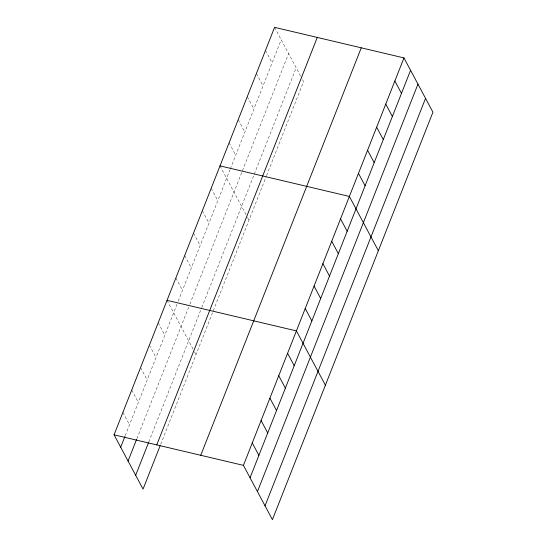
<?xml version="1.0" encoding="UTF-8"?>
<svg xmlns="http://www.w3.org/2000/svg" width="547" height="547" viewBox="0 0 547 547"><rect width="100%" height="100%" fill="white"/><g stroke="black" fill="none" stroke-linecap="round" stroke-linejoin="round"><path stroke-width="0.41" stroke-dasharray="2.73 2.05" d="M125.256 435.631L177.009 304.255M178.226 301.165L229.966 169.83M230.266 169.057L281.206 39.753M136.9 438.626L188.647 307.257M189.864 304.166L288.584 53.572M148.763 442.044L201.426 308.358M201.734 307.585L296.18 67.814M160.709 444.273L266.266 176.298M266.574 175.525L303.564 81.633L301.349 77.483M274.58 27.35L300.98 76.792M265.48 50.44L272.105 62.843M256.386 73.53L263.011 85.934M247.292 96.621L253.917 109.024M238.198 119.711L244.824 132.114M229.097 142.801L235.723 155.204M220.003 165.885L246.034 214.643M247.511 217.405L248.988 220.167M211.176 188.298L217.802 200.708M202.349 210.711L208.975 223.114M193.522 233.118L200.147 245.528M184.695 255.531L191.313 267.934M175.867 277.938L182.486 290.348M167.033 300.351L193.07 349.102M194.541 351.865L196.017 354.634M158.206 322.764L164.832 335.167M149.379 345.171L156.004 357.581M140.552 367.584L147.177 379.987M131.724 389.99L138.35 402.401M122.897 412.404L129.523 424.807"/><path stroke-width="0.82" d="M114.07 434.817L274.58 27.35L403.953 57.907L432.93 112.183L272.42 519.65L243.436 465.367L114.07 434.817L143.047 489.093L160.1 445.819M120.689 447.22L124.955 436.403M128.066 461.039L136.593 439.398M135.67 475.275L148.456 442.817M156.757 444.896L317.274 37.435M200.749 455.289L361.259 47.821M243.436 465.367L403.953 57.907M250.061 477.777L410.571 70.31M257.439 491.596L417.956 84.129M265.042 505.831L425.552 98.364M220.003 165.885L349.376 196.441L378.36 250.724M167.033 300.351L296.406 330.908L325.39 385.184M394.852 80.997L401.477 93.4M385.758 104.087L392.384 116.49M376.664 127.177L383.29 139.581M367.57 150.261L374.189 162.671M358.47 173.351L365.095 185.761M340.549 218.855L347.174 231.258M331.721 241.261L338.347 253.671M322.894 263.675L329.513 276.085M314.067 286.088L320.686 298.491M305.233 308.494L311.858 320.904M287.578 353.314L294.204 365.724M278.751 375.727L285.377 388.131M269.924 398.141L276.55 410.544M261.097 420.547L267.722 432.957M252.27 442.961L258.888 455.364"/></g></svg>
